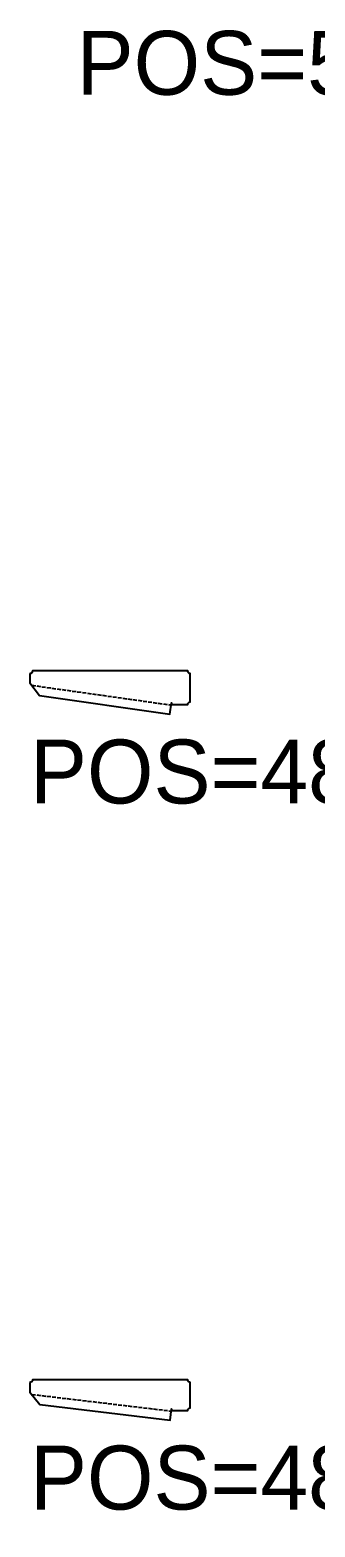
# Model space of a CAD drawing. Header units: millimetres. Extents: x 77380 to 135900, y -26587 to 17301.
# Drawn here: x 88948 to 89505, y 4640 to 7570 of the extents above; entities that cross this region are included whole.
import ezdxf

# ---------------------------------------------------------------- set-up
doc = ezdxf.new("R2010")
doc.units = ezdxf.units.MM
doc.linetypes.add('Dashed', pattern=[10, 7.5, -2.5])

msp = doc.modelspace()

# ---------------------------------------------------------------- linework, layer by layer
at = {"color": 7, "linetype": 'Dashed'}
for p, q in [((88951.24, 6287.583), (89223.779, 6248.945)), ((88951.337, 4899.955), (89223.866, 4867.33))]:
    msp.add_line(p, q, dxfattribs=at)
at = {"color": 7}
for points in [[(88947.841, 6310.505), (88947.841, 6292.105), (88966.411, 6267.399), (89221.273, 6231.267), (89224.341, 6252.905), (89224.441, 6252.891), (89224.441, 6249.904), (89256.341, 6249.904, -0.41420013), (89261.341, 6254.905), (89261.341, 6310.505, -0.41420013), (89256.341, 6315.505), (88952.841, 6315.505, -0.41420209), (88947.841, 6310.505, -0.41420209)], [(88947.841, 6310.505), (88947.841, 6292.105), (88966.411, 6267.399), (89221.273, 6231.267), (89224.341, 6252.905), (89224.441, 6252.891), (89224.441, 6249.904), (89256.341, 6249.904, -0.41420013), (89261.341, 6254.905), (89261.341, 6310.505, -0.41420013), (89256.341, 6315.505), (88952.841, 6315.505, -0.41420209), (88947.841, 6310.505, -0.41420209)], [(88947.841, 4923.302), (88947.841, 4904.402), (88966.942, 4880.105), (89221.743, 4849.603), (89224.341, 4871.302), (89224.441, 4871.29), (89224.441, 4868.302), (89256.341, 4868.302, -0.41421592), (89261.341, 4873.302), (89261.341, 4923.302, -0.41421592), (89256.341, 4928.302), (88952.841, 4928.302, -0.41421792), (88947.841, 4923.302, -0.41421792)], [(88947.841, 4923.302), (88947.841, 4904.402), (88966.942, 4880.105), (89221.743, 4849.603), (89224.341, 4871.302), (89224.441, 4871.29), (89224.441, 4868.302), (89256.341, 4868.302, -0.41421592), (89261.341, 4873.302), (89261.341, 4923.302, -0.41421592), (89256.341, 4928.302), (88952.841, 4928.302, -0.41421792), (88947.841, 4923.302, -0.41421792)]]:
    msp.add_lwpolyline(points, format="xyb", dxfattribs=at)

# ---------------------------------------------------------------- texts
for s, p in [('POS=526, TH=2.0, QU=1561', (89039.087, 7443.126)), ('POS=481, TH=2.0, QU=1561', (88947.841, 6056.267)), ('POS=488, TH=2.0, QU=1561', (88947.841, 4674.603))]:
    msp.add_text(s, height=125, dxfattribs=at).set_placement(p)

doc.saveas('drawing.dxf')
